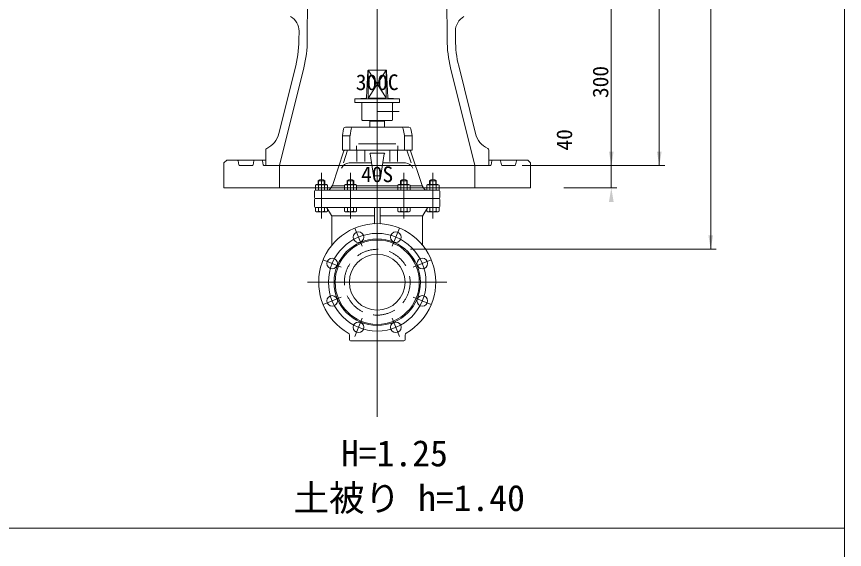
# Model space of a CAD drawing. Units: millimetres, scale not verified. Extents: x -6861 to 6861, y -3554 to 3095.
# Drawn here: x 5376 to 6861, y 1183 to 2138 of the extents above; entities that cross this region are included whole.
import ezdxf
from ezdxf.enums import TextEntityAlignment as Align

# ---------------------------------------------------------------- set-up
doc = ezdxf.new("R2010")
doc.units = ezdxf.units.MM
doc.header["$LTSCALE"] = 20
doc.linetypes.add('DASHED2', pattern=[3, 2, -1])
for name, color, linetype, lineweight in [('0-2_HIDEN', 7, 'DASHED2', 18), ('0-3_TEMP', 3, 'Continuous', 18), ('0-4_細線', 7, 'Continuous', 18), ('0-5_仕切弁', 7, 'Continuous', 18), ('0-6_寸法', 1, 'Continuous', 18), ('0-9_枠線', 6, 'Continuous', 18)]:
    doc.layers.add(name, color=color, linetype=linetype, lineweight=lineweight)
doc.layers.add('0-7_注釈', color=1, linetype='Continuous')
doc.styles.add('ＭＳ ゴシック', font='')
doc.styles.get('ＭＳ ゴシック').set_extended_font_data('MS Gothic')

msp = doc.modelspace()

# ---------------------------------------------------------------- linework, layer by layer
at = {"layer": '0-2_HIDEN'}
msp.add_circle((6022.8, 1661.78), 59, dxfattribs=at)
at = {"layer": '0-3_TEMP'}
for p, q in [((6022.8, 2420.78), (6022.8, 2107.78)), ((6022.8, 2111.78), (6022.8, 1811.78)), ((6022.8, 2105.82), (6022.8, 1420.29)), ((6022.8, 2061.78), (6022.8, 1536.78)), ((5922.8, 1857.78), (5922.8, 1775.78)), ((5974.8, 1857.78), (5974.8, 1775.78)), ((6070.8, 1857.78), (6070.8, 1775.78)), ((6122.8, 1857.78), (6122.8, 1775.78)), ((5982.62, 1758.78), (5996.01, 1726.45)), ((6062.98, 1758.78), (6049.58, 1726.45)), ((5925.79, 1701.96), (5958.13, 1688.56)), ((6119.8, 1701.96), (6087.47, 1688.56)), ((6147.8, 1661.78), (5897.8, 1661.78)), ((5925.79, 1621.59), (5958.13, 1634.99)), ((6119.8, 1621.59), (6087.47, 1634.99)), ((5982.62, 1564.77), (5996.01, 1597.1)), ((6062.98, 1564.77), (6049.58, 1597.1)), ((1260.93, 1220.78), (6860.93, 1220.78))]:
    msp.add_line(p, q, dxfattribs=at)
msp.add_circle((6022.8, 1661.78), 87.5, dxfattribs=at)
at = {"layer": '0-4_細線'}
for p, q in [((5897.43, 2096.44), (5897.8, 2170.78)), ((6148.17, 2096.44), (6147.8, 2170.78)), ((5882.5, 2111.73), (5882.43, 2096.52)), ((6163.18, 2096.48), (6163.1, 2111.74)), ((5876.57, 2049.47), (5846.56, 1928.22)), ((6199.03, 1928.22), (6168.97, 2049.66)), ((5847.8, 1870.78), (5891.13, 2045.86)), ((6197.8, 1870.78), (6154.46, 2045.86)), ((5822.8, 1898.81), (5822.8, 1870.78)), ((6222.8, 1898.81), (6222.8, 1870.78)), ((5773.12, 1879.17), (5774.48, 1872.38)), ((5800.12, 1872.38), (5801.48, 1879.17)), ((5815.16, 1880.78), (5822.8, 1880.78)), ((5817.12, 1879.17), (5818.48, 1872.38)), ((6222.8, 1880.78), (6230.44, 1880.78)), ((6228.48, 1879.17), (6227.12, 1872.38)), ((6230.44, 1880.78), (6292.8, 1880.78)), ((6230.44, 1880.78), (6242.16, 1880.78)), ((6245.48, 1872.38), (6244.12, 1879.17)), ((6272.48, 1879.17), (6271.12, 1872.38)), ((6297.8, 1875.78), (6292.8, 1880.78)), ((6297.8, 1875.78), (6297.8, 1830.78)), ((5776.44, 1870.78), (5798.16, 1870.78)), ((6022.8, 1870.78), (5820.44, 1870.78)), ((5847.8, 1830.78), (5847.8, 1870.78)), ((6022.8, 1870.78), (6225.16, 1870.78)), ((6197.8, 1830.78), (6197.8, 1870.78)), ((6269.16, 1870.78), (6247.44, 1870.78)), ((5747.8, 1830.78), (6297.8, 1830.78))]:
    msp.add_line(p, q, dxfattribs=at)
for points in [[(5752.8, 1880.78), (5747.8, 1875.78), (5747.8, 1830.78)], [(5752.8, 1880.78), (5815.16, 1880.78), (5803.44, 1880.78)]]:
    msp.add_lwpolyline(points, dxfattribs=at)
for centre, radius, start, end in [((5852.5, 2111.88), 30, 359.713, 60.41), ((6193.1, 2111.89), 30, 119.608, 180.287), ((5682.43, 2097.52), 200, 346.099, 1.51), ((5682.43, 2097.52), 215, 346.099, 359.713), ((6363.17, 2097.52), 215, 180.287, 193.901), ((6363.17, 2097.48), 200, 180.287, 193.833), ((5807.73, 1937.83), 40, 294.84, 346.099), ((6237.86, 1937.83), 40, 193.901, 245.161), ((5825.8, 1898.81), 3, 114.838, 179.998), ((6219.8, 1898.81), 3, 0.002, 65.162), ((5771.16, 1878.78), 2, 11.309, 90), ((5776.44, 1872.78), 2, 191.309, 270), ((5798.16, 1872.78), 2, 270, 348.691), ((5803.44, 1878.78), 2, 90, 168.691), ((5815.16, 1878.78), 2, 11.309, 90), ((5820.44, 1872.78), 2, 191.309, 270), ((6225.16, 1872.78), 2, 270, 348.691), ((6230.44, 1878.78), 2, 90, 168.691), ((6242.16, 1878.78), 2, 11.309, 90), ((6247.44, 1872.78), 2, 191.309, 270), ((6269.16, 1872.78), 2, 270, 348.691), ((6274.44, 1878.78), 2, 90, 168.691)]:
    msp.add_arc(centre, radius, start, end, dxfattribs=at)
at = {"layer": '0-5_仕切弁'}
for p, q in [((6006, 2040.82), (6003.84, 1992.68)), ((6006.8, 2041.75), (6038.57, 1992.14)), ((6006.8, 1992.78), (6006.8, 2041.75)), ((6038.59, 2041.78), (6007, 2041.78)), ((6038.8, 2041.75), (6007.03, 1992.14)), ((6038.8, 1992.78), (6038.8, 2041.75)), ((6039.59, 2040.82), (6041.76, 1992.68)), ((6002.89, 1991.73), (5983.75, 1990.78)), ((5983.8, 1990.78), (6061.8, 1990.78)), ((6007.8, 1991.78), (6037.8, 1991.78)), ((6042.71, 1991.73), (6061.85, 1990.78)), ((5982.8, 1984.78), (5982.8, 1989.78)), ((6061.8, 1983.78), (5983.8, 1983.78)), ((5995.3, 1952.78), (5995.3, 1982.78)), ((6050.3, 1982.78), (6050.3, 1952.78)), ((6062.8, 1989.78), (6062.8, 1984.78)), ((6022.8, 1967.78), (6062.3, 1967.78)), ((5996.3, 1951.78), (6049.3, 1951.78)), ((6009.8, 1950.48), (6010.55, 1951.78)), ((6035.05, 1951.78), (6035.8, 1950.48)), ((6035.8, 1950.48), (6035.8, 1939.78)), ((5962.6, 1936.91), (5960.36, 1924.82)), ((6079.55, 1939.78), (5966.04, 1939.78)), ((5976.26, 1936.91), (5974.02, 1924.82)), ((6069.33, 1936.91), (6071.57, 1924.82)), ((6082.99, 1936.91), (6085.23, 1924.82)), ((5960.3, 1924.09), (5960.3, 1898.78)), ((5960.31, 1924.46), (5973.96, 1924.46)), ((5973.96, 1924.09), (5973.96, 1898.78)), ((6085.28, 1924.46), (6071.64, 1924.46)), ((6071.64, 1924.09), (6071.64, 1898.78)), ((6085.3, 1924.09), (6085.3, 1898.78)), ((5985.81, 1906.28), (5985.81, 1898.78)), ((5989.31, 1909.78), (6056.28, 1909.78)), ((6059.78, 1906.28), (6059.78, 1898.78)), ((5942.39, 1835.05), (5962.8, 1897.28)), ((6085.3, 1898.78), (5960.3, 1898.78)), ((5962.08, 1875.56), (5969.7, 1898.78)), ((5962.8, 1898.78), (5962.8, 1897.28)), ((5986.12, 1898.78), (5986.12, 1878.46)), ((6000.36, 1898.78), (6000.36, 1878.46)), ((6010.28, 1892.19), (6016.15, 1853.13)), ((6035.3, 1893.04), (6010.3, 1893.04)), ((6035.31, 1892.19), (6029.44, 1853.13)), ((6045.23, 1898.78), (6045.23, 1878.46)), ((6059.47, 1898.78), (6059.47, 1878.46)), ((6083.51, 1875.56), (6075.9, 1898.78)), ((6082.8, 1898.78), (6082.8, 1897.28)), ((6103.21, 1835.05), (6082.8, 1897.28)), ((6012.78, 1875.56), (5972.22, 1875.56)), ((6032.81, 1875.56), (6073.37, 1875.56)), ((5916.8, 1843.78), (5928.8, 1843.78)), ((5916.8, 1843.78), (5916.8, 1836.78)), ((5917.74, 1836.78), (5917.74, 1844.4)), ((5927.85, 1836.78), (5927.85, 1844.4)), ((5928.8, 1843.78), (5928.8, 1836.78)), ((5968.8, 1843.78), (5980.8, 1843.78)), ((5968.8, 1843.78), (5968.8, 1836.78)), ((5969.74, 1836.78), (5969.74, 1844.4)), ((5979.85, 1836.78), (5979.85, 1844.4)), ((5980.8, 1843.78), (5980.8, 1836.78)), ((6028.45, 1852.28), (6017.14, 1852.28)), ((6064.8, 1843.78), (6076.8, 1843.78)), ((6064.8, 1843.78), (6064.8, 1836.78)), ((6065.74, 1836.78), (6065.74, 1844.4)), ((6075.85, 1836.78), (6075.85, 1844.4)), ((6076.8, 1843.78), (6076.8, 1836.78)), ((6116.8, 1843.78), (6116.8, 1836.78)), ((6117.74, 1836.78), (6117.74, 1844.4)), ((6127.85, 1836.78), (6127.85, 1844.4)), ((5913.8, 1836.78), (5911.83, 1835.64)), ((5911.83, 1835.64), (5911.83, 1826.78)), ((6133.77, 1826.78), (5912.3, 1826.78)), ((5913.8, 1836.78), (5931.8, 1836.78)), ((5917.31, 1835.64), (5917.31, 1826.78)), ((5928.28, 1835.64), (5928.28, 1826.78)), ((5931.8, 1836.78), (5933.77, 1835.64)), ((5933.77, 1835.64), (5933.77, 1826.78)), ((5934.1, 1826.79), (5934.1, 1826.78)), ((5942.13, 1834.54), (5938.58, 1829.38)), ((5963.83, 1834.78), (5942.3, 1834.78)), ((5965.8, 1836.78), (5963.83, 1835.64)), ((5963.83, 1835.64), (5963.83, 1826.78)), ((5965.8, 1836.78), (5983.8, 1836.78)), ((5969.31, 1835.64), (5969.31, 1826.78)), ((5980.28, 1835.64), (5980.28, 1826.78)), ((5983.8, 1836.78), (5985.77, 1835.64)), ((5985.77, 1835.64), (5985.77, 1826.78)), ((6059.83, 1834.78), (5985.77, 1834.78)), ((6061.8, 1836.78), (6059.83, 1835.64)), ((6059.83, 1835.64), (6059.83, 1826.78)), ((6061.8, 1836.78), (6079.8, 1836.78)), ((6065.31, 1835.64), (6065.31, 1826.78)), ((6076.28, 1835.64), (6076.28, 1826.78)), ((6079.8, 1836.78), (6081.77, 1835.64)), ((6081.77, 1835.64), (6081.77, 1826.78)), ((6081.77, 1834.78), (6103.3, 1834.78)), ((6103.46, 1834.54), (6107.01, 1829.38)), ((6111.49, 1826.78), (6111.49, 1826.79)), ((6113.8, 1836.78), (6111.83, 1835.64)), ((6111.83, 1835.64), (6111.83, 1826.78)), ((6113.8, 1836.78), (6131.8, 1836.78)), ((6117.31, 1835.64), (6117.31, 1826.78)), ((6128.28, 1835.64), (6128.28, 1826.78)), ((6131.8, 1836.78), (6133.77, 1835.64)), ((6133.77, 1835.64), (6133.77, 1826.78)), ((5910.3, 1824.78), (5910.3, 1813.78)), ((6135.3, 1824.78), (6135.3, 1813.78)), ((5910.3, 1797.78), (5910.3, 1809.78)), ((5912.3, 1811.78), (6133.3, 1811.78)), ((6135.3, 1809.78), (6135.3, 1797.78)), ((5911.83, 1788.91), (5911.83, 1795.78)), ((5913.8, 1787.78), (5911.83, 1788.91)), ((5912.3, 1795.78), (6133.77, 1795.78)), ((5913.8, 1787.78), (5931.8, 1787.78)), ((5917.31, 1788.91), (5917.31, 1795.78)), ((5928.28, 1788.91), (5928.28, 1795.78)), ((5931.8, 1787.78), (5933.77, 1788.91)), ((5932.39, 1794.85), (5940.99, 1781.27)), ((5933.77, 1788.91), (5933.77, 1792.67)), ((5963.83, 1788.91), (5963.83, 1795.78)), ((5965.8, 1787.78), (5963.83, 1788.91)), ((5965.8, 1787.78), (5983.8, 1787.78)), ((5969.31, 1788.91), (5969.31, 1795.78)), ((5980.28, 1788.91), (5980.28, 1795.78)), ((5983.8, 1787.78), (5985.77, 1788.91)), ((5985.77, 1788.91), (5985.77, 1795.78)), ((6017.8, 1767.61), (6017.8, 1794.78)), ((6027.8, 1767.61), (6027.8, 1794.78)), ((6059.83, 1788.91), (6059.83, 1795.78)), ((6061.8, 1787.78), (6059.83, 1788.91)), ((6061.8, 1787.78), (6079.8, 1787.78)), ((6065.31, 1788.91), (6065.31, 1795.78)), ((6076.28, 1788.91), (6076.28, 1795.78)), ((6079.8, 1787.78), (6081.77, 1788.91)), ((6081.77, 1788.91), (6081.77, 1795.78)), ((6113.21, 1794.85), (6104.61, 1781.27)), ((6111.83, 1788.91), (6111.83, 1792.67)), ((6113.8, 1787.78), (6111.83, 1788.91)), ((6113.8, 1787.78), (6131.8, 1787.78)), ((6117.31, 1788.91), (6117.31, 1795.78)), ((6128.28, 1788.91), (6128.28, 1795.78)), ((6131.8, 1787.78), (6133.77, 1788.91)), ((6133.77, 1788.91), (6133.77, 1795.78)), ((6017.8, 1780.78), (5941.3, 1780.78)), ((5941.3, 1780.2), (5941.3, 1727.98)), ((6027.8, 1780.78), (6104.3, 1780.78)), ((6104.3, 1780.2), (6104.3, 1727.98)), ((5972.8, 1558.78), (5972.8, 1567.09)), ((6072.8, 1558.78), (6072.8, 1567.09)), ((5974.8, 1556.78), (6070.8, 1556.78))]:
    msp.add_line(p, q, dxfattribs=at)
for points in [[(6035.8, 1950.48), (6009.8, 1950.48), (6009.8, 1939.78)], [(6116.8, 1843.78), (6128.8, 1843.78), (6128.8, 1836.78)]]:
    msp.add_lwpolyline(points, dxfattribs=at)
for centre, radius in [((6022.8, 1661.78), 77.5), ((5989.31, 1742.62), 9.5), ((6056.28, 1742.62), 9.5), ((6022.8, 1661.78), 75.5), ((6022.8, 1661.78), 50), ((5941.96, 1695.26), 9.5), ((6103.64, 1695.26), 9.5), ((5941.96, 1628.29), 9.5), ((6103.64, 1628.29), 9.5), ((5989.31, 1580.94), 9.5), ((6056.28, 1580.94), 9.5)]:
    msp.add_circle(centre, radius, dxfattribs=at)
for centre, radius, start, end in [((6007, 2040.78), 1, 90, 177.423), ((6038.59, 2040.78), 1, 2.577, 90), ((5983.8, 1989.78), 1, 90, 180), ((6002.84, 1992.73), 1, 272.859, 357.423), ((6007.8, 1992.78), 1, 180, 270), ((6037.8, 1992.78), 1, 270, 0), ((6042.75, 1992.73), 1, 182.577, 267.141), ((6061.8, 1989.78), 1, 0, 90), ((5983.8, 1984.78), 1, 180, 270), ((5994.3, 1982.78), 1, 0, 90), ((6051.3, 1982.78), 1, 90, 180), ((6061.8, 1984.78), 1, 270, 0), ((5996.3, 1952.78), 1, 180, 270), ((6049.3, 1952.78), 1, 270, 0), ((5966.04, 1936.28), 3.5, 90, 169.509), ((5979.71, 1936.28), 3.5, 90, 169.509), ((6065.89, 1936.28), 3.5, 10.491, 90), ((6079.55, 1936.28), 3.5, 10.491, 90), ((5964.3, 1924.09), 4, 169.509, 180), ((5977.96, 1924.09), 4, 169.509, 180), ((6067.64, 1924.09), 4, 0, 10.491), ((6081.3, 1924.09), 4, 0, 10.491), ((5922.86, 1937.55), 56.71, 314.758, 316.871), ((6009.29, 1892.04), 1, 8.546, 90), ((6036.3, 1892.04), 1, 90, 171.454), ((6122.73, 1937.55), 56.71, 223.129, 225.242), ((5972.22, 1861.56), 14, 90, 161.841), ((6073.37, 1861.56), 14, 18.159, 90), ((5922.8, 1835.78), 10, 53.13, 126.87), ((5974.8, 1835.78), 10, 53.13, 126.87), ((6017.14, 1853.28), 1, 188.546, 270), ((6028.45, 1853.28), 1, 270, 351.454), ((6070.8, 1835.78), 10, 53.13, 126.87), ((6122.8, 1835.78), 10, 53.13, 126.87), ((5912.3, 1824.78), 2, 90, 180), ((5914.57, 1831.63), 4.86, 55.616, 115.616), ((5922.8, 1818.34), 18.15, 72.412, 107.588), ((5931.02, 1831.63), 4.86, 64.384, 124.384), ((5933.64, 1832.78), 6, 274.407, 325.491), ((5940.49, 1835.67), 2, 325.491, 341.841), ((5966.57, 1831.63), 4.86, 55.616, 115.616), ((5974.8, 1818.34), 18.15, 72.412, 107.588), ((5983.02, 1831.63), 4.86, 64.384, 124.384), ((6062.57, 1831.63), 4.86, 55.616, 115.616), ((6070.8, 1818.34), 18.15, 72.412, 107.588), ((6079.02, 1831.63), 4.86, 64.384, 124.384), ((6105.11, 1835.67), 2, 198.159, 214.509), ((6111.95, 1832.78), 6, 214.509, 265.593), ((6114.57, 1831.63), 4.86, 55.616, 115.616), ((6122.8, 1818.34), 18.15, 72.412, 107.588), ((6131.02, 1831.63), 4.86, 64.384, 124.384), ((6133.3, 1824.78), 2, 0, 90), ((5912.3, 1813.78), 2, 180, 270), ((6133.3, 1813.78), 2, 270, 0), ((5912.3, 1809.78), 2, 90, 180), ((5912.3, 1797.78), 2, 180, 270), ((6133.3, 1809.78), 2, 0, 90), ((6133.3, 1797.78), 2, 270, 0), ((5914.57, 1792.92), 4.86, 244.384, 304.384), ((5922.8, 1806.22), 18.15, 252.412, 287.588), ((5931.02, 1792.92), 4.86, 235.616, 295.616), ((5930.7, 1793.78), 2, 32.347, 90), ((5966.57, 1792.92), 4.86, 244.384, 304.384), ((5974.8, 1806.22), 18.15, 252.412, 287.588), ((5983.02, 1792.92), 4.86, 235.616, 295.616), ((6016.8, 1794.78), 1, 0, 90), ((6028.8, 1794.78), 1, 90, 180), ((6062.57, 1792.92), 4.86, 244.384, 304.384), ((6070.8, 1806.22), 18.15, 252.412, 287.588), ((6079.02, 1792.92), 4.86, 235.616, 295.616), ((6114.57, 1792.92), 4.86, 244.384, 304.384), ((6114.9, 1793.78), 2, 90, 147.653), ((6122.8, 1806.22), 18.15, 252.412, 287.588), ((6131.02, 1792.92), 4.86, 235.616, 295.616), ((5939.3, 1780.2), 2, 0, 32.347), ((6016.8, 1767.61), 1, 273.245, 0), ((6028.8, 1767.61), 1, 180, 266.755), ((6106.3, 1780.2), 2, 147.653, 180), ((6022.8, 1661.78), 105, 299.697, 240.303), ((5968.8, 1567.09), 4, 0, 60.303), ((6076.8, 1567.09), 4, 119.697, 180), ((5974.8, 1558.78), 2, 180, 270), ((6070.8, 1558.78), 2, 270, 0)]:
    msp.add_arc(centre, radius, start, end, dxfattribs=at)
at = {"layer": '0-6_寸法'}
for p, q in [((6442.74, 1830.78), (6442.74, 2720.78)), ((6528.79, 1870.78), (6528.79, 2720.78)), ((6621.03, 1720.78), (6621.03, 2720.78)), ((6282.8, 1870.78), (6452.74, 1870.78)), ((6282.8, 1870.78), (6538.79, 1870.78)), ((6282.8, 1870.78), (6452.74, 1870.78)), ((6357.8, 1830.78), (6452.74, 1830.78)), ((6082.8, 1720.78), (6631.03, 1720.78))]:
    msp.add_line(p, q, dxfattribs=at)
for points in [[(6438.57, 1895.78), (6442.74, 1870.78), (6446.9, 1895.78)], [(6438.57, 1895.78), (6442.74, 1870.78), (6446.9, 1895.78)], [(6524.63, 1895.78), (6528.79, 1870.78), (6532.96, 1895.78)], [(6438.57, 1805.78), (6442.74, 1830.78), (6446.9, 1805.78)], [(6616.87, 1745.78), (6621.03, 1720.78), (6625.2, 1745.78)]]:
    msp.add_solid(points, dxfattribs=at)
at = {"layer": '0-9_枠線'}
msp.add_line((6860.93, 3094.96), (6860.93, -705.04), dxfattribs=at)

# ---------------------------------------------------------------- texts
at = {"layer": '0-6_寸法', "style": 'ＭＳ ゴシック'}
for s, p in [('300', (6445.78, 1991.98)), ('40', (6380.89, 1897.84))]:
    msp.add_text(s, height=28.15, rotation=90, dxfattribs=at).set_placement(p, align=Align.BOTTOM_LEFT)
at = {"layer": '0-7_注釈', "style": 'ＭＳ ゴシック'}
for s, height, p in [('300C', 28.15, (5984.4, 1997.74)), ('40S', 28.15, (5994, 1832.74)), ('H=1.25', 46.92, (5957.99, 1317.67)), ('土被り h=1.40', 46.92, (5872.3, 1237.51))]:
    msp.add_text(s, height=height, dxfattribs=at).set_placement(p, align=Align.BOTTOM_LEFT)

doc.saveas('drawing.dxf')
